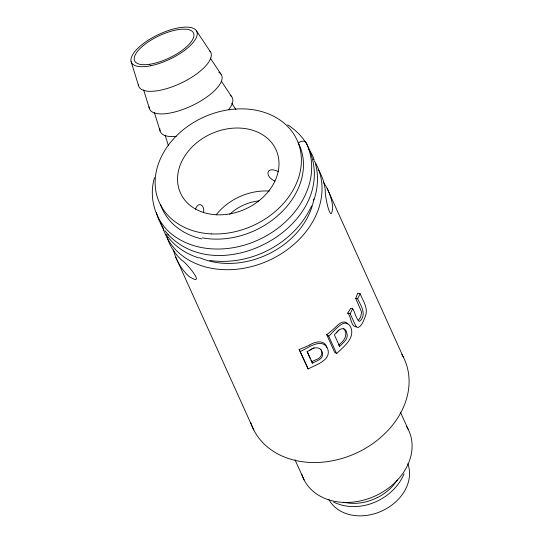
<?xml version="1.0" encoding="UTF-8"?>
<svg xmlns="http://www.w3.org/2000/svg" width="543" height="543" viewBox="0 0 543 543"><rect width="100%" height="100%" fill="white"/><g stroke="black" fill="none" stroke-linecap="round" stroke-linejoin="round"><path stroke-width="0.81" d="M154.538 177.547C147.852 199.356 156.54 224.687 175.796 237.135C198.439 252.251 228.406 251.877 253.092 242.151C278.226 232.255 300.367 212.204 308.743 186.059C312.334 174.622 312.768 162.126 309.238 150.621C307.141 144.187 306.198 138.024 298.25 142.829A75.62 58.963 -25.5 0 1 281.749 211.98A75.62 58.963 -25.5 0 1 202.491 237.848M313.834 200.136C317.872 188.57 318.748 175.83 315.544 163.952M404.046 473.822C393.302 499.736 359.337 514.635 333.619 502.071M195.48 209.265C198.209 200.727 205.037 205.349 203.53 212.157M311.601 205.851C294.408 243.515 250.574 266.355 209.829 260.477M358.17 320.648L360.606 317.112L361.529 312.558A4.12 1.656 -80.4 0 0 361.407 311.56L355.719 298.372A83.14 65.513 -24.3 0 0 357.62 293.179L360.111 293.756C362.894 300.666 368.466 308.051 365.487 315.89C363.762 319.983 362.459 325.372 358.21 327.517L356.629 326.995L355.597 325.501L350.16 313.711L352.678 308.655L350.805 308.227L347.663 313.135C351.145 315.32 350.622 327.375 356.608 326.866M352.678 308.655C355.17 312.483 355.733 318.184 359.086 321.293A5.07 2.172 -77 0 0 360.382 320.675C366.729 314.003 360.783 305.315 357.593 298.806L360.111 293.756M336.334 332.893C339.497 327.911 345.85 326.384 346.936 333.531C348.687 339.158 342.932 342.925 339.613 346.393L334.379 334.8L338.947 330.008M336.585 353.588L328.685 336.09C333.483 332.649 344.819 315.225 350.805 327.368C355.305 338.472 343.244 346.977 336.585 353.588L334.603 352.183L326.703 334.678A83.269 65.622 -24.3 0 0 335.357 327.409C338.221 324.293 344.147 318.999 347.751 324.035M338.581 344.975C343.984 341.411 348.83 334.345 343.495 328.413M309.741 350.31C313.915 346.563 321.639 346.57 322.42 353.276C323.859 359.201 316.189 360.898 312.449 363.179L307.216 351.586L314.139 347.819M300.252 351.457C307.535 348.592 321.829 336.721 327.619 348.62C331.902 360.355 315.402 364.903 308.159 368.955L299.159 349.414L308.159 368.955M309.815 344.948C315.035 341.364 324.802 339.531 326.913 347.547M310.983 360.213L311.634 361.665L313.793 360.715A82.617 65.099 -24.3 0 0 315.924 359.724C320.594 358.556 323.716 353.384 320.574 349.142M355.719 298.372L357.593 298.806M347.663 313.135L350.16 313.711M198.738 257.898C185.638 253.825 173.55 245.748 166.015 234.135M278.444 171.663C265.785 165.452 264.604 176.577 274.894 181.077M287.627 124.795C294.734 129.288 300.924 135.214 305.573 142.225M326.703 334.678L328.685 336.09M339.124 346.047L339.613 346.393M168.052 234.467C223.316 292.982 347.601 218.768 305.974 142.89M165.113 230.931L168.364 234.841M210.25 51.571L196.6 31.087M221.015 74.208L210.243 58.04M231.78 96.844L221.463 81.362M231.766 103.306L235.893 109.516M308.546 148.436L312.361 155.196L314.139 159.499M162.527 227.178L158.434 219.08L156.404 212.551M311.634 361.665L312.449 363.179M163.769 230.354L160.28 222.182M327.327 188.794L403.401 357.267M400.476 412.28L408.132 429.235M307.053 351.518L310.325 358.767M295.039 459.846L304.087 479.883M175.823 257.314L253.832 430.076M165.14 135.139L168.371 145.585M154.375 112.503L160.097 130.985M143.61 89.867L149.332 108.349M131.107 61.61L138.574 85.713M305.831 142.096L305.913 142.592M313.603 159.323L313.684 159.818M230.212 95.33A39.788 14.912 -25.4 0 1 228.739 109.523M176.237 136.347A39.788 14.912 -25.4 0 1 159.947 130.3M159.873 129.567A39.788 14.912 -25.4 0 1 159.886 128.786M218.768 72.253A39.788 14.912 -25.4 0 1 193.736 104.813A39.788 14.912 -25.4 0 1 149.115 106.93M209.299 50.526A39.788 14.912 -25.5 0 1 181.233 83.025A39.788 14.912 -25.5 0 1 138.363 84.287M397.306 479.978A43.44 34.691 -26.2 0 1 396.526 481.146M396.125 481.722A43.44 34.691 -26.2 0 1 377.317 497.632M377.188 497.592A43.44 34.27 -27.1 0 1 345.233 502.533M345.104 502.709A43.44 33.7 -26 0 1 343.162 502.261M406.51 426.377A57.877 45.605 -24.3 0 1 375.104 496.017A57.877 45.605 -24.3 0 1 301.752 474.114M401.772 354.314A83.194 65.56 -24.3 0 1 355.59 453.425A83.194 65.56 -24.3 0 1 250.71 422.508M314.275 160.776A83.194 65.56 -24.3 0 1 267.692 260.986A83.194 65.56 -24.3 0 1 162.995 227.497M313.868 199.05A75.599 59.574 -24.3 0 1 199.464 257.613M407.813 463.756A43.406 34.202 -24.3 0 1 381.749 511.051A43.406 34.202 -24.3 0 1 328.902 499.601M229.689 214.315A40.691 32.064 -24.3 0 1 258.984 200.903M216.202 214.736A52.447 41.329 -24.3 0 1 269.328 191.055M323.282 182.129A83.194 65.554 -24.3 0 1 332.669 206.693C331.332 227.748 324.402 194.089 325.338 190.45A83.194 65.554 -24.3 0 0 318.103 169.158M173.488 249.861A83.194 65.554 -24.3 0 0 189.14 276.557C207.378 288.082 185.971 262.038 181.803 260.321A83.194 65.554 -24.3 0 1 167.183 237.393M309.795 344.961A83.269 65.622 -24.3 0 1 299.139 349.434M201.84 238.906A75.633 59.492 -22.1 0 1 160.524 204.494M150.737 65.744A36.171 13.555 -25.5 0 0 197.055 32.22A36.171 13.555 -25.5 0 0 144.458 42.782A36.171 13.555 -25.5 0 0 150.737 65.744M149.61 64.284A32.553 12.204 -25.4 0 0 193.939 34.847A32.553 12.204 -25.4 0 0 148.694 41.607A32.553 12.204 -25.4 0 0 149.61 64.284M211.234 233.904A75.599 59.574 -24.3 0 0 298.378 143.257A75.599 59.574 -24.3 0 0 175.192 137.128A75.599 59.574 -24.3 0 0 211.234 233.904M216.453 214.77A52.447 41.329 -24.3 0 0 276.91 151.884A52.447 41.329 -24.3 0 0 191.448 147.628A52.447 41.329 -24.3 0 0 216.453 214.77"/></g></svg>
